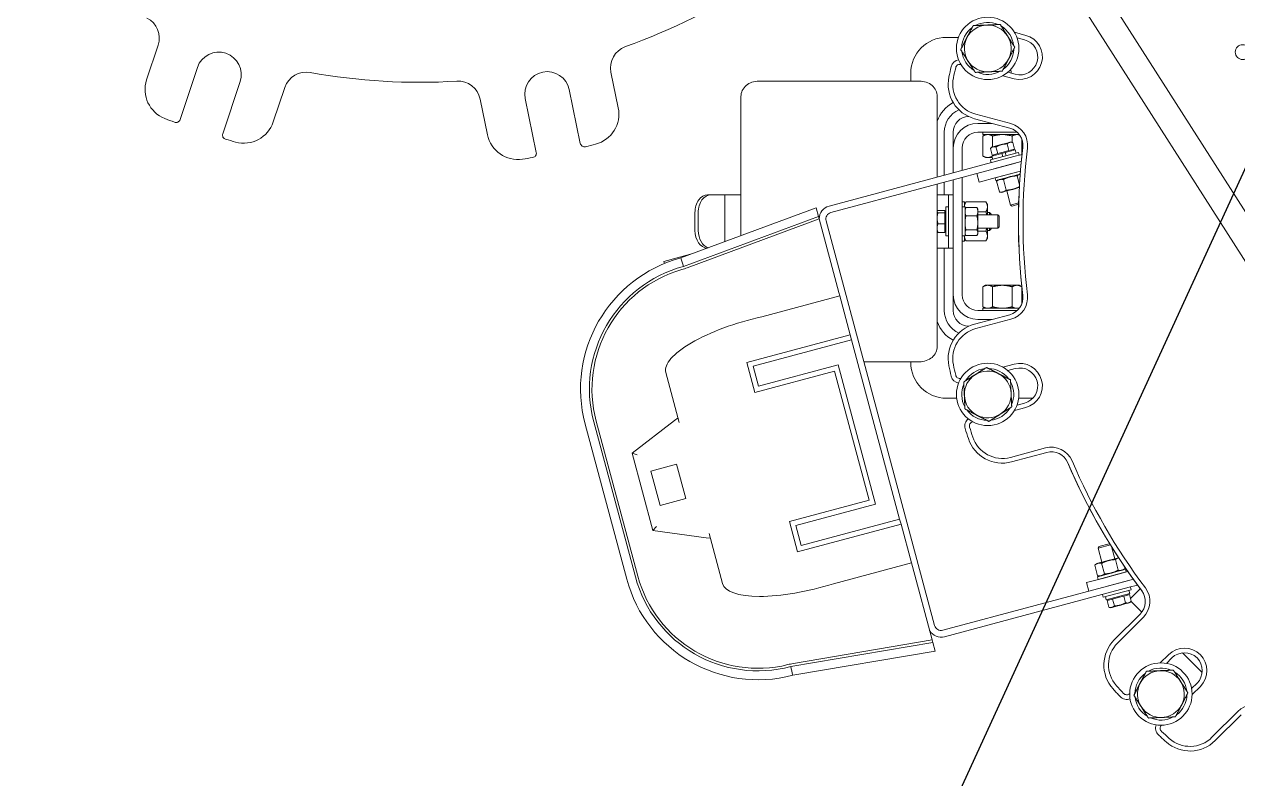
# Model space of a CAD drawing. Header units: inches. Extents: x 17 to 469, y 7 to 301.
# Drawn here: x 45.91 to 79.92, y 214.89 to 236.05 of the extents above; entities that cross this region are included whole.
import ezdxf

# ---------------------------------------------------------------- set-up
doc = ezdxf.new("R2010")
doc.units = ezdxf.units.IN
doc.header["$LTSCALE"] = 14
doc.header["$MEASUREMENT"] = 0
doc.layers.add('Symbol (ANSI)', color=7, linetype='Continuous', lineweight=25)
doc.layers.add('Visible', color=7, linetype='Continuous', lineweight=18)
doc.styles.add('MEMCOR Medium', font='arial.ttf')
doc.dimstyles.new('Default (ANSI)$7', dxfattribs={"dimscale": 14, "dimtxt": 0.15, "dimasz": 0.098425, "dimexe": 0.125, "dimexo": 0.0625, "dimgap": 0.031496, "dimtad": 0, "dimtih": 1, "dimtoh": 1, "dimdec": 4, "dimrnd": 1e-08, "dimzin": 3, "dimdsep": 46, "dimlunit": 5, "dimtxsty": 'MEMCOR Medium', "dimcen": 0.09, "dimdle": 0.393701, "dimclrd": 256, "dimclre": 256, "dimclrt": 256, "dimadec": 0, "dimazin": 1, "dimtfac": 0.8, "dimtofl": 0, "dimtmove": 0, "dimatfit": 3, "dimfxl": 1, "dimfrac": 1, "dimtolj": 1, "dimtzin": 4, "dimlwd": -1, "dimlwe": -1, "dimarcsym": 0})

msp = doc.modelspace()

# ---------------------------------------------------------------- linework, layer by layer
at = {"layer": 'Visible'}
for p, q in [((75.02934, 238.7828), (83.36192, 225.72492)), ((82.72968, 225.32147), (74.25818, 238.59705)), ((71.75367, 235.68356), (72.09193, 235.68356)), ((73.97464, 235.74125), (73.66, 235.82556)), ((73.73342, 235.6713), (73.941, 235.61568)), ((49.34246, 234.49324), (49.66463, 235.46109)), ((73.63913, 235.3405), (73.63201, 235.34018)), ((50.76475, 234.8399), (50.27821, 233.37828)), ((62.35116, 234.70491), (62.55608, 233.70564)), ((70.75367, 234.45875), (70.75367, 234.68356)), ((72.16055, 234.92289), (72.16082, 234.92282)), ((73.68218, 234.64976), (73.4746, 234.70537)), ((51.47372, 232.98033), (51.96025, 234.44195)), ((66.49567, 234.45875), (70.99567, 234.45875)), ((73.33389, 234.60849), (73.64853, 234.52419)), ((53.21319, 234.27988), (52.89102, 233.31202)), ((58.89232, 232.95432), (58.6874, 233.95359)), ((59.95073, 233.96568), (60.26019, 232.45661)), ((61.4945, 232.70973), (61.18504, 234.2188)), ((65.99567, 234.027), (65.99567, 230.12379)), ((71.49567, 231.76351), (71.49567, 234.027)), ((72.54233, 233.40226), (73.52764, 233.13825)), ((73.56129, 233.26382), (72.57598, 233.52783)), ((73.02901, 233.27186), (72.63367, 233.27186)), ((71.69367, 233.02356), (71.69367, 231.81657)), ((71.94367, 233.02356), (71.94367, 232.58186)), ((72.63367, 233.02186), (73.73827, 233.02186)), ((73.73859, 233.02156), (72.76919, 233.02156)), ((72.76919, 233.02156), (72.76919, 232.95857)), ((73.79575, 232.95857), (72.76919, 232.95857)), ((72.84793, 232.95857), (72.77485, 232.91637)), ((73.79281, 232.95857), (73.79802, 232.95556)), ((71.94367, 232.58186), (71.94367, 231.88355)), ((72.19367, 231.95054), (72.19367, 232.58186)), ((72.77485, 232.3551), (72.77485, 232.91637)), ((73.01973, 232.6036), (72.98423, 232.5681)), ((73.05609, 232.61334), (73.01973, 232.6036)), ((73.04761, 232.61107), (73.04761, 232.91637)), ((73.29115, 232.67633), (73.05609, 232.61334)), ((73.19087, 232.42376), (73.14094, 232.61009)), ((73.52621, 232.73931), (73.29115, 232.67633)), ((73.50428, 232.50774), (73.45436, 232.69407)), ((73.56258, 232.74905), (73.52621, 232.73931)), ((73.56258, 232.74905), (73.61106, 232.73606)), ((73.59314, 232.74087), (73.59314, 232.91637)), ((73.66099, 232.54973), (73.61106, 232.73606)), ((73.8659, 232.39861), (73.8659, 232.83216)), ((73.64056, 232.33824), (68.46471, 230.95137)), ((72.84793, 232.3129), (72.77485, 232.3551)), ((72.84793, 232.3129), (72.91123, 232.3129)), ((72.91123, 232.3129), (73.03654, 232.3129)), ((73.03416, 232.38177), (72.98423, 232.5681)), ((73.77054, 232.45588), (72.98621, 232.24572)), ((72.98621, 232.24572), (73.00692, 232.16845)), ((73.02563, 232.3536), (73.30865, 232.42944)), ((73.04996, 232.26281), (73.02563, 232.3536)), ((73.11252, 232.40277), (73.03416, 232.38177)), ((73.04761, 232.35949), (73.04761, 232.38538)), ((73.07615, 232.39303), (73.08262, 232.36887)), ((73.19087, 232.42376), (73.11252, 232.40277)), ((73.34758, 232.46575), (73.19087, 232.42376)), ((73.30865, 232.42944), (73.39945, 232.45377)), ((73.33298, 232.33864), (73.30865, 232.42944)), ((73.50428, 232.50774), (73.34758, 232.46575)), ((73.39945, 232.45377), (73.68246, 232.5296)), ((73.42378, 232.36297), (73.39945, 232.45377)), ((73.58264, 232.52874), (73.50428, 232.50774)), ((73.66099, 232.54973), (73.58264, 232.52874)), ((73.619, 232.53848), (73.62547, 232.51433)), ((73.64056, 232.33824), (73.87191, 232.40023)), ((73.70679, 232.4388), (73.68246, 232.5296)), ((73.77054, 232.45588), (73.79125, 232.37861)), ((73.68909, 232.15712), (68.51323, 230.77026)), ((73.08539, 231.99536), (73.85122, 232.20057)), ((73.82731, 231.93482), (73.12028, 231.74537)), ((73.15009, 231.75388), (73.82735, 231.93535)), ((71.49567, 230.81116), (71.49567, 231.5694)), ((71.69367, 231.62245), (71.69367, 231.27186)), ((71.94367, 231.68944), (71.94367, 228.46186)), ((72.19367, 228.46186), (72.19367, 231.75643)), ((72.60243, 231.86595), (72.66713, 231.62447)), ((73.15009, 231.75388), (72.66713, 231.62447)), ((73.12028, 231.74537), (73.14098, 231.6681)), ((73.82056, 231.85019), (73.14098, 231.6681)), ((73.20087, 231.68415), (73.15589, 231.6464)), ((73.23596, 231.34758), (73.15589, 231.6464)), ((73.3312, 231.80241), (73.33133, 231.80193)), ((73.4278, 231.39898), (73.34773, 231.69781)), ((73.69343, 231.89947), (73.69356, 231.89898)), ((73.79975, 231.5456), (73.73141, 231.80061)), ((65.15288, 231.27186), (65.06096, 231.27186)), ((65.15288, 231.27186), (65.46859, 231.27186)), ((65.46859, 231.27186), (65.54475, 231.27186)), ((65.54475, 231.27186), (65.54475, 229.95649)), ((65.67475, 231.27186), (65.54475, 231.27186)), ((65.67475, 231.27186), (65.99567, 231.27186)), ((71.49567, 231.27186), (71.68367, 231.27186)), ((71.81367, 231.27186), (71.68367, 231.27186)), ((71.94367, 231.27186), (71.81367, 231.27186)), ((71.81367, 230.77186), (71.81367, 231.27186)), ((73.29379, 231.33738), (73.23596, 231.34758)), ((73.29379, 231.33738), (73.3383, 231.34931)), ((73.3383, 231.34931), (73.62607, 231.42641)), ((73.44496, 231.37788), (73.55124, 230.98122)), ((73.62607, 231.42641), (73.79552, 231.47182)), ((68.10286, 230.9056), (64.30947, 229.49818)), ((68.16785, 230.66306), (68.10286, 230.9056)), ((71.73367, 230.92786), (71.73367, 230.11586)), ((71.73367, 230.92786), (71.81367, 230.92786)), ((72.19367, 231.07304), (72.25666, 231.07304)), ((72.27367, 230.92786), (72.19367, 230.92786)), ((72.25666, 231.07304), (72.25666, 230.92786)), ((72.25666, 230.9943), (72.29886, 231.06739)), ((72.27367, 230.11586), (72.27367, 230.92786)), ((72.27367, 230.86586), (72.28749, 230.89551)), ((72.60785, 230.9161), (72.29848, 230.9161)), ((72.86013, 231.06739), (72.29886, 231.06739)), ((72.63267, 230.86586), (72.61884, 230.89551)), ((72.90233, 230.9943), (72.86013, 231.06739)), ((72.90233, 230.931), (72.90233, 230.9943)), ((72.90233, 230.70936), (72.90233, 230.931)), ((73.55124, 230.98122), (73.77718, 231.04176)), ((73.5982, 230.95411), (73.55124, 230.98122)), ((73.77602, 231.00175), (73.5982, 230.95411)), ((64.38575, 229.25983), (68.16785, 230.66306)), ((68.18641, 230.59379), (64.48974, 229.22226)), ((64.7074, 230.77186), (64.7074, 230.27186)), ((64.79933, 230.27186), (64.79933, 230.77186)), ((68.16785, 230.66306), (68.18641, 230.59379)), ((68.18641, 230.59379), (68.73881, 228.5322)), ((71.49066, 230.80286), (71.49381, 230.8083)), ((71.49066, 230.80286), (71.49066, 230.79751)), ((71.49066, 230.79751), (71.49066, 230.61246)), ((71.49066, 230.61246), (71.49066, 230.3368)), ((71.70866, 230.829), (71.51576, 230.829)), ((71.70866, 230.76603), (71.51576, 230.76603)), ((71.70866, 230.829), (71.70866, 230.79751)), ((71.70866, 230.80286), (71.73367, 230.80286)), ((71.70866, 230.79751), (71.70866, 230.76603)), ((71.70866, 230.76603), (71.70866, 230.61246)), ((71.70866, 230.61246), (71.70866, 230.45889)), ((71.81367, 230.77186), (71.81367, 230.27186)), ((72.60785, 230.67694), (72.29848, 230.67694)), ((72.63267, 230.79652), (72.63267, 230.86586)), ((72.63267, 230.47982), (72.63267, 230.79652)), ((72.86013, 230.79462), (72.63267, 230.79462)), ((72.63267, 230.70936), (73.19532, 230.70936)), ((72.90233, 230.77186), (72.95987, 230.77186)), ((72.95987, 230.70936), (72.95987, 230.77186)), ((73.00567, 230.72606), (72.95987, 230.77186)), ((73.00567, 230.72606), (73.00567, 230.70936)), ((73.19532, 230.33436), (73.19532, 230.70936)), ((73.23367, 230.67102), (73.19532, 230.70936)), ((73.23367, 230.67102), (73.23367, 230.3727)), ((68.38065, 230.54062), (71.42304, 219.18627)), ((71.49066, 230.3368), (71.49066, 230.24086)), ((71.49066, 230.24086), (71.49381, 230.23541)), ((71.49567, 227.01672), (71.49567, 230.23255)), ((71.70866, 230.45889), (71.51576, 230.45889)), ((71.70866, 230.21471), (71.51576, 230.21471)), ((71.70866, 230.45889), (71.70866, 230.3368)), ((71.70866, 230.3368), (71.70866, 230.21471)), ((71.70866, 230.24086), (71.73367, 230.24086)), ((71.81367, 229.77186), (71.81367, 230.27186)), ((72.60785, 230.2827), (72.29848, 230.2827)), ((72.63267, 230.20516), (72.63267, 230.47982)), ((72.63267, 230.33436), (73.19532, 230.33436)), ((72.86013, 230.24909), (72.63267, 230.24909)), ((72.63267, 230.17786), (72.63267, 230.20516)), ((72.90233, 230.11271), (72.90233, 230.33436)), ((72.90233, 230.27186), (72.95987, 230.27186)), ((72.95987, 230.27186), (72.95987, 230.33436)), ((73.00567, 230.31766), (72.95987, 230.27186)), ((73.00567, 230.33436), (73.00567, 230.31766)), ((73.23367, 230.3727), (73.19532, 230.33436)), ((71.73367, 230.11586), (71.81367, 230.11586)), ((72.27367, 230.11586), (72.19367, 230.11586)), ((72.19367, 229.97068), (72.25666, 229.97068)), ((72.25666, 230.11586), (72.25666, 229.97068)), ((72.25666, 230.04942), (72.29886, 229.97633)), ((72.27367, 230.17786), (72.28749, 230.1482)), ((72.60785, 230.12762), (72.29848, 230.12762)), ((72.86013, 229.97633), (72.29886, 229.97633)), ((72.63267, 230.17786), (72.61884, 230.1482)), ((72.90233, 230.04942), (72.86013, 229.97633)), ((72.90233, 230.04942), (72.90233, 230.11271)), ((63.83366, 229.39911), (64.58522, 229.60049)), ((71.68367, 229.77186), (71.49567, 229.77186)), ((71.68367, 229.77186), (71.81367, 229.77186)), ((71.69367, 229.77186), (71.69367, 228.02015)), ((71.81367, 229.77186), (71.94367, 229.77186)), ((63.84929, 229.34078), (63.83366, 229.39911)), ((68.73881, 228.5322), (68.76586, 228.43124)), ((72.84793, 228.73081), (72.77485, 228.68862)), ((72.77485, 228.68862), (72.77485, 228.12734)), ((72.91123, 228.73081), (72.84793, 228.73081)), ((73.32037, 228.73081), (72.91123, 228.73081)), ((73.04761, 228.68862), (73.04761, 228.12734)), ((73.72952, 228.73081), (73.32037, 228.73081)), ((73.59314, 228.68862), (73.59314, 228.12734)), ((73.79281, 228.73081), (73.72952, 228.73081)), ((73.79281, 228.73081), (73.8659, 228.68862)), ((73.8659, 228.68862), (73.8659, 228.21155)), ((68.76586, 228.43124), (66.58437, 227.84672)), ((68.76586, 228.43124), (69.05703, 227.34459)), ((71.94367, 228.46186), (71.94367, 228.02015)), ((73.52764, 227.90547), (72.54233, 227.64145)), ((73.73827, 228.02186), (72.63367, 228.02186)), ((72.76919, 228.08514), (73.79575, 228.08514)), ((72.76919, 228.02215), (72.76919, 228.08514)), ((72.76919, 228.02215), (73.73859, 228.02215)), ((72.84793, 228.08514), (72.77485, 228.12734)), ((73.79281, 228.08514), (73.79802, 228.08815)), ((72.57598, 227.51588), (73.56129, 227.7799)), ((72.63367, 227.77186), (73.02901, 227.77186)), ((66.15925, 226.56813), (69.05703, 227.34459)), ((69.09509, 227.20252), (66.33938, 226.46413)), ((69.05703, 227.34459), (69.09509, 227.20252)), ((69.09509, 227.20252), (70.44248, 222.174)), ((66.38572, 225.72294), (66.15925, 226.56813)), ((66.33938, 226.46413), (66.48972, 225.90308)), ((66.48972, 225.90308), (68.72342, 226.5016)), ((68.72342, 226.5016), (69.77014, 222.59518)), ((70.99567, 226.58496), (69.44057, 226.58496)), ((70.75367, 226.56356), (70.75367, 226.58496)), ((73.64853, 226.51953), (73.33389, 226.43522)), ((64.26662, 224.88552), (63.89186, 226.28412)), ((68.61942, 226.32146), (66.38572, 225.72294)), ((69.59001, 222.69918), (68.61942, 226.32146)), ((72.16082, 226.1209), (72.16055, 226.12083)), ((73.4746, 226.33834), (73.68218, 226.39396)), ((73.55835, 226.00471), (73.55234, 226.00088)), ((72.04185, 225.56356), (71.75367, 225.56356)), ((74.17116, 225.56356), (73.77897, 225.56356)), ((73.66, 225.21816), (73.97464, 225.30246)), ((73.941, 225.42803), (73.73342, 225.37241)), ((61.63033, 224.83694), (62.79502, 220.49027)), ((63.0365, 220.55498), (61.87181, 224.90164)), ((61.94078, 224.92012), (63.10547, 220.57345)), ((64.13492, 224.94184), (62.94444, 224.02439)), ((64.13492, 224.94184), (64.23157, 225.01632)), ((72.48666, 224.90376), (72.48693, 224.90383)), ((74.52927, 224.16733), (73.54396, 223.90332)), ((62.94444, 224.02439), (63.52678, 221.85106)), ((62.94444, 224.02439), (63.08675, 223.97625)), ((73.57761, 223.77775), (74.56292, 224.04176)), ((63.46842, 223.51774), (64.19287, 223.71186)), ((63.72724, 222.55182), (63.46842, 223.51774)), ((64.19287, 223.71186), (64.45169, 222.74593)), ((64.45169, 222.74593), (63.72724, 222.55182)), ((67.3563, 222.10066), (69.59001, 222.69918)), ((69.77014, 222.59518), (67.53644, 221.99666)), ((67.58277, 221.25547), (67.3563, 222.10066)), ((67.68677, 221.43561), (70.44248, 222.174)), ((70.44248, 222.174), (70.48055, 222.03193)), ((63.52678, 221.85106), (63.62596, 221.9639)), ((63.52678, 221.85106), (65.0165, 221.65176)), ((65.10239, 221.76638), (65.47714, 220.36778)), ((67.53644, 221.99666), (67.68677, 221.43561)), ((70.48055, 222.03193), (67.58277, 221.25547)), ((70.48055, 222.03193), (70.77171, 220.94532)), ((65.13743, 221.63558), (65.0165, 221.65176)), ((76.34711, 221.45052), (76.00046, 221.35764)), ((76.02757, 221.4046), (76.00046, 221.35764)), ((76.02757, 221.4046), (76.31573, 221.48181)), ((76.31573, 221.48181), (76.33448, 221.47098)), ((76.46897, 221.05803), (76.37649, 221.40316)), ((76.10675, 220.96098), (76.00046, 221.35764)), ((76.57562, 221.08661), (76.28786, 221.0095)), ((76.48612, 221.03694), (76.56619, 220.73811)), ((76.57802, 221.08725), (76.57562, 221.08661)), ((68.59022, 220.36079), (70.77171, 220.94532)), ((70.77171, 220.94532), (70.79877, 220.84432)), ((70.79877, 220.84432), (71.35117, 218.78273)), ((75.95558, 220.92047), (75.9106, 220.88273)), ((75.9106, 220.88273), (75.99067, 220.5839)), ((76.0001, 220.9324), (75.95558, 220.92047)), ((75.98861, 220.55766), (76.77294, 220.76782)), ((76.28786, 221.0095), (76.0001, 220.9324)), ((76.00932, 220.48038), (76.79365, 220.69054)), ((76.10244, 220.93413), (76.18251, 220.6353)), ((76.16016, 220.52016), (76.83742, 220.70163)), ((76.71305, 220.75177), (76.75803, 220.78951)), ((76.74575, 220.83535), (76.75803, 220.78951)), ((76.79365, 220.69054), (76.77294, 220.76782)), ((71.65268, 219.05369), (76.82854, 220.44055)), ((75.6772, 220.39075), (76.16016, 220.52016)), ((75.6772, 220.39075), (75.74187, 220.14938)), ((76.00932, 220.48038), (75.98861, 220.55766)), ((76.0485, 220.5737), (75.99067, 220.5839)), ((76.22053, 220.53634), (76.22037, 220.53693)), ((76.22486, 220.27868), (76.99069, 220.48389)), ((76.58275, 220.6334), (76.58259, 220.63399)), ((71.70121, 218.87258), (76.87707, 220.25944)), ((76.14338, 219.98003), (76.12268, 220.05731)), ((76.14338, 219.98003), (76.92772, 220.19019)), ((76.88829, 220.08231), (76.23146, 219.90632)), ((76.56635, 219.97016), (76.72306, 220.01215)), ((76.72306, 220.01215), (76.80141, 220.03315)), ((76.72306, 220.01215), (76.77298, 219.82582)), ((76.80141, 220.03315), (76.87976, 220.05414)), ((76.83777, 220.04289), (76.8313, 220.06704)), ((76.86396, 220.17311), (76.88829, 220.08231)), ((77.10837, 220.32142), (76.87707, 220.25944)), ((76.87976, 220.05414), (76.92969, 219.86781)), ((76.92772, 220.19019), (76.90701, 220.26747)), ((76.90862, 219.94646), (77.18282, 220.22066)), ((76.20713, 219.99711), (76.23146, 219.90632)), ((76.25294, 219.88618), (76.33129, 219.90718)), ((76.25294, 219.88618), (76.30286, 219.69986)), ((76.29492, 219.89744), (76.28845, 219.92159)), ((76.35135, 219.68686), (76.30286, 219.69986)), ((76.33129, 219.90718), (76.40964, 219.92817)), ((76.35135, 219.68686), (76.38771, 219.69661)), ((76.38771, 219.69661), (76.62277, 219.75959)), ((76.40964, 219.92817), (76.56635, 219.97016)), ((76.40964, 219.92817), (76.45957, 219.74184)), ((76.62277, 219.75959), (76.85783, 219.82258)), ((76.85783, 219.82258), (76.8942, 219.83232)), ((76.8942, 219.83232), (76.92969, 219.86781)), ((77.22718, 219.5655), (76.92728, 219.8654)), ((77.17931, 219.51004), (76.45801, 218.78874)), ((76.54994, 218.69682), (77.27123, 219.41812)), ((71.36973, 218.71346), (67.39272, 218.03764)), ((67.464, 218.12218), (71.35117, 218.78273)), ((71.35117, 218.78273), (71.36973, 218.71346)), ((71.43472, 218.47092), (71.36973, 218.71346)), ((67.44584, 217.79309), (71.43472, 218.47092)), ((77.97697, 218.37023), (77.74664, 218.1399)), ((78.91975, 217.87292), (78.37062, 218.42206)), ((77.91694, 218.12635), (78.06889, 218.2783)), ((78.15628, 217.87929), (78.15299, 217.87297)), ((76.88789, 217.28115), (76.88769, 217.28095)), ((78.776, 217.5712), (78.62405, 217.41924)), ((78.63759, 217.24894), (78.86792, 217.47927)), ((79.91581, 216.77354), (79.19452, 216.05224)), ((79.28644, 215.96032), (80.00774, 216.68161)), ((77.77864, 216.38999), (77.77884, 216.39019))]:
    msp.add_line(p, q, dxfattribs=at)
for centre, radius in [((74.05832, 241.12041), 40), ((72.91041, 235.37419), 0.875), ((80.05485, 235.27036), 0.2085), ((72.91041, 225.66953), 0.875), ((77.76274, 217.26504), 0.875)]:
    msp.add_circle(centre, radius, dxfattribs=at)
for centre, radius, start, end in [((56.98905, 251.54407), 17.12, 289.685671, 303.492172), ((49.06687, 235.66006), 0.63, 341.588922, 63.492172), ((72.91041, 235.37419), 0.656, 92.543026, 152.543026), ((72.91041, 235.37419), 0.7295, 66.602167, 118.483884), ((72.91041, 235.37419), 0.656, 32.543026, 92.543026), ((72.91041, 235.37419), 0.7295, 6.602167, 58.483884), ((71.75367, 234.68356), 1, 90, 180), ((72.91041, 235.37419), 0.7295, 126.602167, 178.483884), ((72.91041, 235.37419), 0.656, 152.543026, 212.543026), ((72.91041, 235.37419), 0.656, 332.543026, 32.543026), ((73.81159, 235.13272), 0.63, 255, 75), ((62.96832, 234.83147), 0.63, 109.685671, 191.588922), ((72.91041, 235.37419), 0.7295, 306.602167, 357.352951), ((72.91041, 235.37419), 0.7295, 357.352951, 358.483884), ((73.81159, 235.13272), 0.5, 255, 75), ((51.3625, 234.64093), 0.63, 341.588922, 161.588921), ((72.12949, 234.80698), 0.25, 97.738688, 167.219028), ((72.91041, 235.37419), 0.7295, 186.602167, 238.483884), ((72.91041, 235.37419), 0.656, 212.543026, 272.543026), ((72.91041, 235.37419), 0.656, 272.543026, 332.543026), ((53.81095, 234.0809), 0.63, 79.685671, 161.588922), ((56.98905, 251.54407), 17.12, 259.685671, 273.492172), ((60.56788, 234.09224), 0.63, 11.588922, 191.588922), ((91.01955, 230.52186), 19.62, 167.219028, 168.078591), ((91.01955, 230.52186), 19.49, 167.219028, 168.078591), ((72.12949, 234.80698), 0.12, 75, 167.219028), ((72.91041, 235.37419), 0.7295, 246.602167, 298.483884), ((73.25367, 234.68356), 0.315, 359.38368, 17.952467), ((50.16793, 234.21846), 0.87, 161.588922, 248.510331), ((58.07025, 233.82703), 0.63, 11.588922, 93.492172), ((72.80115, 234.36819), 1, 168.078591, 255), ((72.80115, 234.36819), 0.87, 168.078591, 255), ((61.70381, 233.53087), 0.87, 284.667512, 11.588922), ((72.38367, 233.02356), 0.94, 117.927208, 160.853118), ((72.38367, 233.02356), 0.69, 114.107967, 180), ((56.98905, 251.54407), 19.49, 248.510331, 249.369893), ((50.16436, 233.41618), 0.12, 249.369893, 341.588922), ((52.06556, 233.5868), 0.87, 254.667512, 341.588922), ((72.38367, 233.02356), 0.44, 91.113337, 180), ((72.63367, 232.58186), 0.69, 90, 180), ((73.39823, 232.65529), 0.63, 353.09675, 75), ((51.58758, 232.94243), 0.12, 161.588922, 253.80795), ((59.74459, 233.12909), 0.87, 191.588922, 278.510331), ((72.63367, 232.58186), 0.44, 90, 180), ((73.39823, 232.65529), 0.5, 353.09675, 75), ((56.98905, 251.54407), 19.49, 253.80795, 254.667512), ((61.61206, 232.73384), 0.12, 191.588922, 283.80795), ((56.98905, 251.54407), 19.49, 283.80795, 284.667512), ((91.01955, 230.52186), 17.25021, 173.049065, 186.950935), ((91.01955, 230.52186), 17.25, 173.09675, 186.90325), ((56.98905, 251.54407), 19.49, 278.510331, 279.369893), ((60.14264, 232.4325), 0.12, 279.369893, 11.588922), ((91.01955, 230.52186), 17.12, 173.09675, 186.90325), ((68.56176, 230.58915), 0.375, 105, 179.502295), ((68.56176, 230.58915), 0.1875, 105, 195), ((65.30957, 225.82279), 3.80903, 105.222009, 195), ((65.30957, 225.82279), 3.55903, 105.044634, 195), ((63.75056, 231.21455), 2.125, 286.12702, 290.355825), ((65.30957, 225.82279), 3.48763, 106.12702, 195), ((72.63367, 228.46186), 0.69, 180, 270), ((72.63367, 228.46186), 0.44, 180, 270), ((73.39823, 228.38843), 0.5, 285, 6.90325), ((73.39823, 228.38843), 0.63, 285, 6.90325), ((72.38367, 228.02015), 0.69, 180, 245.892033), ((72.38367, 228.02015), 0.44, 180, 268.886663), ((72.38367, 228.02015), 0.94, 199.146882, 242.072792), ((72.80115, 226.67553), 1, 105, 191.921409), ((72.80115, 226.67553), 0.87, 105, 191.921409), ((71.75367, 226.56356), 1, 180, 270), ((91.01955, 230.52186), 19.62, 191.921409, 192.780972), ((91.01955, 230.52186), 19.49, 191.921409, 192.780972), ((73.81159, 225.911), 0.63, 285, 105), ((72.12949, 226.23674), 0.25, 192.780972, 262.261312), ((72.12949, 226.23674), 0.12, 192.780972, 285), ((72.91041, 225.66953), 0.656, 122.543026, 182.543026), ((72.91041, 225.66953), 0.7295, 96.602167, 148.483884), ((72.91041, 225.66953), 0.656, 62.543026, 122.543026), ((72.91041, 225.66953), 0.7295, 36.602167, 88.483884), ((72.91041, 225.66953), 0.656, 2.543026, 62.543026), ((73.81159, 225.911), 0.5, 285, 105), ((72.91041, 225.66953), 0.7295, 156.602167, 208.483884), ((72.91041, 225.66953), 0.7295, 27.352951, 28.483884), ((72.91041, 225.66953), 0.7295, 336.602167, 27.352951), ((72.91041, 225.66953), 0.656, 182.543026, 242.543026), ((72.91041, 225.66953), 0.656, 302.543026, 2.543026), ((72.91041, 225.66953), 0.7295, 216.602167, 268.483884), ((72.91041, 225.66953), 0.656, 242.543026, 302.543026), ((72.91041, 225.66953), 0.7295, 276.602167, 328.483884), ((72.51772, 224.78785), 0.25, 127.738688, 197.219028), ((72.51772, 224.78785), 0.12, 105, 197.219028), ((91.01955, 230.52186), 19.62, 197.219028, 198.078591), ((73.31879, 224.74368), 1, 198.078591, 285), ((91.01955, 230.52186), 19.49, 197.219028, 198.078591), ((73.31879, 224.74368), 0.87, 198.078591, 285), ((74.69233, 223.5588), 0.63, 23.09675, 105), ((74.69233, 223.5588), 0.5, 23.09675, 105), ((91.01955, 230.52186), 17.25021, 203.049065, 216.950935), ((91.01955, 230.52186), 17.25, 203.09675, 216.90325), ((91.01955, 230.52186), 17.12, 203.09675, 216.90325), ((66.47426, 221.47612), 3.80903, 195, 284.777991), ((66.47426, 221.47612), 3.55903, 195, 284.955366), ((66.47426, 221.47612), 3.48763, 195, 283.87298), ((76.82576, 219.86359), 0.5, 315, 36.90325), ((76.82576, 219.86359), 0.63, 315, 36.90325), ((71.60415, 219.2348), 0.375, 210.497705, 285), ((71.60415, 219.2348), 0.1875, 195, 285), ((77.16512, 218.08164), 1, 135, 221.921409), ((77.16512, 218.08164), 0.87, 135, 221.921409), ((78.42245, 217.92475), 0.63, 315, 135), ((78.42245, 217.92475), 0.5, 315, 135), ((67.82, 216.02721), 2.125, 99.644175, 103.87298), ((77.76274, 217.26504), 0.7295, 66.602167, 118.483884), ((77.76274, 217.26504), 0.7295, 126.602167, 178.483884), ((77.76274, 217.26504), 0.656, 92.543026, 152.543026), ((77.76274, 217.26504), 0.656, 32.543026, 92.543026), ((77.76274, 217.26504), 0.7295, 57.352951, 58.483884), ((77.76274, 217.26504), 0.7295, 6.602167, 57.352951), ((91.01955, 230.52186), 19.62, 221.921409, 222.780972), ((91.01955, 230.52186), 19.49, 221.921409, 222.780972), ((76.80284, 217.3658), 0.12, 222.780972, 315), ((77.76274, 217.26504), 0.656, 152.543026, 212.543026), ((77.76274, 217.26504), 0.656, 332.543026, 32.543026), ((76.80284, 217.3658), 0.25, 222.780972, 292.261312), ((77.76274, 217.26504), 0.7295, 186.602167, 238.483884), ((77.76274, 217.26504), 0.656, 272.543026, 332.543026), ((77.76274, 217.26504), 0.7295, 306.602167, 358.483884), ((80.36129, 216.32806), 0.63, 53.09675, 135), ((77.76274, 217.26504), 0.656, 212.543026, 272.543026), ((77.76274, 217.26504), 0.7295, 246.602167, 298.483884), ((77.8635, 216.30514), 0.25, 157.738688, 227.219028), ((77.8635, 216.30514), 0.12, 135, 227.219028), ((91.01955, 230.52186), 19.62, 227.219028, 228.078591), ((91.01955, 230.52186), 19.49, 227.219028, 228.078591), ((78.57933, 216.66742), 1, 228.078591, 315), ((78.57933, 216.66742), 0.87, 228.078591, 315)]:
    msp.add_arc(centre, radius, start, end, dxfattribs=at)
for centre, major_axis, ratio, start_param, end_param in [((65.06096, 230.77186), (0, 0.5), 0.70710678, 0, 1.57079633), ((65.15288, 230.77186), (0, 0.5), 0.70710678, 0, 1.57079633), ((65.06096, 230.27186), (0, -0.5), 0.70710678, 4.71238898, 6.24656923), ((65.15288, 230.27186), (0, -0.5), 0.70710678, 4.71238898, 6.06927217), ((66.434, 226.96529), (2.54214, 0.68116), 0.31186736, 1.42844633, 3.14159265), ((68.01928, 221.04895), (2.54214, 0.68116), 0.31186736, 3.14159265, 4.85473898)]:
    msp.add_ellipse(centre, major_axis=major_axis, ratio=ratio, start_param=start_param, end_param=end_param, dxfattribs=at)
for points, weights in [([(72.3283, 235.67666), (72.40935, 235.83263), (72.50294, 236.01274)], [1, 1.0379548493, 1]), ([(72.50294, 236.01274), (72.7057, 236.02174), (72.8813, 236.02954)], [1, 1.0379548493, 1]), ([(72.8813, 236.02954), (73.05691, 236.03734), (73.25967, 236.04635)], [1, 1.0379548493, 1]), ([(73.25967, 236.04635), (73.36886, 235.87525), (73.46341, 235.72707)], [1, 1.0379548493, 1]), ([(72.15367, 235.34058), (72.24726, 235.52068), (72.3283, 235.67666)], [1, 1.0379548493, 1]), ([(73.46341, 235.72707), (73.55797, 235.5789), (73.66715, 235.4078)], [1, 1.0379548493, 1]), ([(72.35741, 235.0213), (72.26286, 235.16948), (72.15367, 235.34058)], [1, 1.0379548493, 1]), ([(73.66715, 235.4078), (73.57356, 235.22769), (73.49252, 235.07172)], [1, 1.0379548493, 1]), ([(72.56115, 234.70203), (72.45197, 234.87313), (72.35741, 235.0213)], [1, 1.0379548493, 1]), ([(73.49252, 235.07172), (73.41147, 234.91574), (73.31789, 234.73564)], [1, 1.0379548493, 1]), ([(72.93952, 234.71883), (72.76392, 234.71103), (72.56115, 234.70203)], [1, 1.0379548493, 1]), ([(73.31789, 234.73564), (73.11512, 234.72663), (72.93952, 234.71883)], [1, 1.0379548493, 1]), ([(72.91123, 232.95857), (72.84793, 232.95857), (72.77485, 232.91637)], [1, 1.0379548493, 1]), ([(73.04761, 232.91637), (72.97452, 232.95857), (72.91123, 232.95857)], [1, 1.0379548493, 1]), ([(73.32037, 232.95857), (73.19378, 232.95857), (73.04761, 232.91637)], [1, 1.0379548493, 1]), ([(73.59314, 232.91637), (73.44696, 232.95857), (73.32037, 232.95857)], [1, 1.0379548493, 1]), ([(73.72952, 232.95857), (73.66622, 232.95857), (73.59314, 232.91637)], [1, 1.0379548493, 1]), ([(73.80601, 232.94463), (73.76681, 232.95857), (73.72952, 232.95857)], [1.01849013353, 1.02201839991, 1]), ([(73.05609, 232.61334), (73.01973, 232.6036), (72.98423, 232.5681)], [1, 1.0379548493, 1]), ([(73.14094, 232.61009), (73.09246, 232.62308), (73.05609, 232.61334)], [1, 1.0379548493, 1]), ([(73.29115, 232.67633), (73.21843, 232.65684), (73.14094, 232.61009)], [1, 1.0379548493, 1]), ([(73.45436, 232.69407), (73.36388, 232.69581), (73.29115, 232.67633)], [1, 1.0379548493, 1]), ([(73.52621, 232.73931), (73.48985, 232.72957), (73.45436, 232.69407)], [1, 1.0379548493, 1]), ([(73.61106, 232.73606), (73.56258, 232.74905), (73.52621, 232.73931)], [1, 1.0379548493, 1]), ([(72.77485, 232.3551), (72.84793, 232.3129), (72.91123, 232.3129)], [1, 1.0379548493, 1]), ([(72.91123, 232.3129), (72.96646, 232.3129), (73.02808, 232.34445)], [1, 1.03296176836, 1.00867245058]), ([(73.24539, 231.69608), (73.20087, 231.68415), (73.15589, 231.6464)], [1, 1.0379548493, 1]), ([(73.34773, 231.69781), (73.28991, 231.708), (73.24539, 231.69608)], [1, 1.0379548493, 1]), ([(73.53315, 231.77318), (73.44412, 231.74932), (73.34773, 231.69781)], [1, 1.0379548493, 1]), ([(73.73141, 231.80061), (73.62218, 231.79704), (73.53315, 231.77318)], [1, 1.0379548493, 1]), ([(73.82056, 231.85019), (73.77623, 231.83822), (73.73141, 231.80061)], [1.00028680497, 1.03781090087, 1]), ([(73.23596, 231.34758), (73.29379, 231.33738), (73.3383, 231.34931)], [1, 1.0379548493, 1]), ([(73.3383, 231.34931), (73.38282, 231.36124), (73.4278, 231.39898)], [1, 1.0379548493, 1]), ([(73.4278, 231.39898), (73.53703, 231.40256), (73.62607, 231.42641)], [1, 1.0379548493, 1]), ([(73.62607, 231.42641), (73.7087, 231.44856), (73.79676, 231.49405)], [1, 1.03513152982, 1.00522660659]), ([(72.29886, 231.06739), (72.25666, 230.9943), (72.25666, 230.931)], [1, 1.0379548493, 1]), ([(72.25666, 230.931), (72.25666, 230.92943), (72.25668, 230.92786)], [1, 1.00090950226, 1.00177541619]), ([(72.29848, 230.9161), (72.27367, 230.85201), (72.27367, 230.79652)], [1, 1.0379548493, 1]), ([(72.28749, 230.89551), (72.29215, 230.90549), (72.29848, 230.9161)], [1.01416678099, 1.00942265476, 1]), ([(72.63267, 230.79652), (72.63267, 230.85201), (72.60785, 230.9161)], [1, 1.0379548493, 1]), ([(72.60785, 230.9161), (72.61419, 230.90549), (72.61884, 230.89551)], [1, 1.00942265476, 1.01416678099]), ([(72.90233, 230.931), (72.90233, 230.9943), (72.86013, 231.06739)], [1, 1.0379548493, 1]), ([(72.86013, 230.79462), (72.90233, 230.86771), (72.90233, 230.931)], [1, 1.0379548493, 1]), ([(71.51576, 230.829), (71.49066, 230.81213), (71.49066, 230.79751)], [1, 1.0379548493, 1]), ([(71.49066, 230.79751), (71.49066, 230.7829), (71.51576, 230.76603)], [1, 1.0379548493, 1]), ([(71.51576, 230.76603), (71.49066, 230.68373), (71.49066, 230.61246)], [1, 1.0379548493, 1]), ([(71.49066, 230.61246), (71.49066, 230.54118), (71.51576, 230.45889)], [1, 1.0379548493, 1]), ([(72.27367, 230.79652), (72.27367, 230.74102), (72.29848, 230.67694)], [1, 1.0379548493, 1]), ([(72.29848, 230.67694), (72.27367, 230.5713), (72.27367, 230.47982)], [1, 1.0379548493, 1]), ([(72.60785, 230.67694), (72.63267, 230.74102), (72.63267, 230.79652)], [1, 1.0379548493, 1]), ([(72.63267, 230.47982), (72.63267, 230.5713), (72.60785, 230.67694)], [1, 1.0379548493, 1]), ([(72.88163, 230.70936), (72.87287, 230.75048), (72.86013, 230.79462)], [1.01576129232, 1.01116500448, 1]), ([(71.51576, 230.45889), (71.49066, 230.39346), (71.49066, 230.3368)], [1, 1.0379548493, 1]), ([(71.49066, 230.3368), (71.49066, 230.28014), (71.51576, 230.21471)], [1, 1.0379548493, 1]), ([(71.51576, 230.21471), (71.49941, 230.22571), (71.49381, 230.23541)], [1, 1.02440401701, 1.0174256912]), ([(72.27367, 230.47982), (72.27367, 230.38833), (72.29848, 230.2827)], [1, 1.0379548493, 1]), ([(72.29848, 230.2827), (72.27367, 230.24114), (72.27367, 230.20516)], [1, 1.0379548493, 1]), ([(72.27367, 230.20516), (72.27367, 230.16917), (72.29848, 230.12762)], [1, 1.0379548493, 1]), ([(72.60785, 230.2827), (72.63267, 230.38833), (72.63267, 230.47982)], [1, 1.0379548493, 1]), ([(72.63267, 230.20516), (72.63267, 230.24114), (72.60785, 230.2827)], [1, 1.0379548493, 1]), ([(72.60785, 230.12762), (72.63267, 230.16917), (72.63267, 230.20516)], [1, 1.0379548493, 1]), ([(72.86013, 230.24909), (72.87287, 230.29323), (72.88163, 230.33436)], [1, 1.01116500448, 1.01576129232]), ([(72.90233, 230.11271), (72.90233, 230.17601), (72.86013, 230.24909)], [1, 1.0379548493, 1]), ([(72.25668, 230.11586), (72.25666, 230.11428), (72.25666, 230.11271)], [1.00177541619, 1.00090950226, 1]), ([(72.25666, 230.11271), (72.25666, 230.04942), (72.29886, 229.97633)], [1, 1.0379548493, 1]), ([(72.86013, 229.97633), (72.90233, 230.04942), (72.90233, 230.11271)], [1, 1.0379548493, 1]), ([(72.91123, 228.73081), (72.84793, 228.73081), (72.77485, 228.68862)], [1, 1.0379548493, 1]), ([(73.04761, 228.68862), (72.97452, 228.73081), (72.91123, 228.73081)], [1, 1.0379548493, 1]), ([(73.32037, 228.73081), (73.19378, 228.73081), (73.04761, 228.68862)], [1, 1.0379548493, 1]), ([(73.59314, 228.68862), (73.44696, 228.73081), (73.32037, 228.73081)], [1, 1.0379548493, 1]), ([(73.72952, 228.73081), (73.66622, 228.73081), (73.59314, 228.68862)], [1, 1.0379548493, 1]), ([(73.8659, 228.68862), (73.79281, 228.73081), (73.72952, 228.73081)], [1, 1.0379548493, 1]), ([(72.77485, 228.12734), (72.84793, 228.08514), (72.91123, 228.08514)], [1, 1.0379548493, 1]), ([(72.91123, 228.08514), (72.97452, 228.08514), (73.04761, 228.12734)], [1, 1.0379548493, 1]), ([(73.04761, 228.12734), (73.19378, 228.08514), (73.32037, 228.08514)], [1, 1.0379548493, 1]), ([(73.32037, 228.08514), (73.44696, 228.08514), (73.59314, 228.12734)], [1, 1.0379548493, 1]), ([(73.59314, 228.12734), (73.66622, 228.08514), (73.72952, 228.08514)], [1, 1.0379548493, 1]), ([(73.72952, 228.08514), (73.76681, 228.08514), (73.80601, 228.09909)], [1, 1.02201839991, 1.01849013353]), ([(72.23825, 226.01879), (72.40935, 226.12797), (72.55753, 226.22253)], [1, 1.0379548493, 1]), ([(72.55753, 226.22253), (72.7057, 226.31708), (72.8768, 226.42626)], [1, 1.0379548493, 1]), ([(72.8768, 226.42626), (73.05691, 226.33268), (73.21288, 226.25163)], [1, 1.0379548493, 1]), ([(73.21288, 226.25163), (73.36886, 226.17059), (73.54896, 226.077)], [1, 1.0379548493, 1]), ([(72.25506, 225.64042), (72.24726, 225.81602), (72.23825, 226.01879)], [1, 1.0379548493, 1]), ([(73.54896, 226.077), (73.55797, 225.87424), (73.56577, 225.69863)], [1, 1.0379548493, 1]), ([(72.27186, 225.26205), (72.26286, 225.46482), (72.25506, 225.64042)], [1, 1.0379548493, 1]), ([(73.56577, 225.69863), (73.57356, 225.52303), (73.58257, 225.32026)], [1, 1.0379548493, 1]), ([(72.60794, 225.08742), (72.45197, 225.16847), (72.27186, 225.26205)], [1, 1.0379548493, 1]), ([(73.2633, 225.11653), (73.11512, 225.02197), (72.94402, 224.91279)], [1, 1.0379548493, 1]), ([(73.58257, 225.32026), (73.41147, 225.21108), (73.2633, 225.11653)], [1, 1.0379548493, 1]), ([(72.94402, 224.91279), (72.76392, 225.00637), (72.60794, 225.08742)], [1, 1.0379548493, 1]), ([(76.48612, 221.03694), (76.37689, 221.03336), (76.28786, 221.0095)], [1, 1.0379548493, 1]), ([(76.57562, 221.08661), (76.5311, 221.07468), (76.48612, 221.03694)], [1, 1.0379548493, 1]), ([(76.57803, 221.08724), (76.57682, 221.08693), (76.57562, 221.08661)], [1.0019223069, 1.0009868101, 1]), ([(76.0001, 220.9324), (75.95558, 220.92047), (75.9106, 220.88273)], [1, 1.0379548493, 1]), ([(76.10244, 220.93413), (76.04461, 220.94433), (76.0001, 220.9324)], [1, 1.0379548493, 1]), ([(76.28786, 221.0095), (76.19883, 220.98565), (76.10244, 220.93413)], [1, 1.0379548493, 1]), ([(76.38078, 220.66274), (76.46981, 220.68659), (76.56619, 220.73811)], [1, 1.0379548493, 1]), ([(76.56619, 220.73811), (76.62402, 220.72791), (76.66854, 220.73984)], [1, 1.0379548493, 1]), ([(76.66854, 220.73984), (76.71305, 220.75177), (76.75803, 220.78951)], [1, 1.0379548493, 1]), ([(75.99067, 220.5839), (76.0485, 220.5737), (76.09301, 220.58563)], [1, 1.0379548493, 1]), ([(76.09301, 220.58563), (76.13753, 220.59756), (76.18251, 220.6353)], [1, 1.0379548493, 1]), ([(76.18251, 220.6353), (76.29174, 220.63888), (76.38078, 220.66274)], [1, 1.0379548493, 1]), ([(76.30286, 219.69986), (76.35135, 219.68686), (76.38771, 219.69661)], [1, 1.0379548493, 1]), ([(76.38771, 219.69661), (76.42408, 219.70635), (76.45957, 219.74184)], [1, 1.0379548493, 1]), ([(76.45957, 219.74184), (76.55004, 219.7401), (76.62277, 219.75959)], [1, 1.0379548493, 1]), ([(76.62277, 219.75959), (76.6955, 219.77908), (76.77298, 219.82582)], [1, 1.0379548493, 1]), ([(76.77298, 219.82582), (76.82147, 219.81283), (76.85783, 219.82258)], [1, 1.0379548493, 1]), ([(76.85783, 219.82258), (76.8942, 219.83232), (76.92969, 219.86781)], [1, 1.0379548493, 1]), ([(77.18064, 217.56751), (77.26168, 217.72349), (77.35527, 217.90359)], [1, 1.0379548493, 1]), ([(77.35527, 217.90359), (77.55803, 217.9126), (77.73364, 217.9204)], [1, 1.0379548493, 1]), ([(77.73364, 217.9204), (77.90924, 217.9282), (78.112, 217.9372)], [1, 1.0379548493, 1]), ([(78.112, 217.9372), (78.22119, 217.7661), (78.31574, 217.61793)], [1, 1.0379548493, 1]), ([(77.006, 217.23144), (77.09959, 217.41154), (77.18064, 217.56751)], [1, 1.0379548493, 1]), ([(78.31574, 217.61793), (78.4103, 217.46975), (78.51948, 217.29865)], [1, 1.0379548493, 1]), ([(78.51948, 217.29865), (78.42589, 217.11855), (78.34485, 216.96257)], [1, 1.0379548493, 1]), ([(77.20974, 216.91216), (77.11519, 217.06034), (77.006, 217.23144)], [1, 1.0379548493, 1]), ([(78.34485, 216.96257), (78.2638, 216.8066), (78.17022, 216.6265)], [1, 1.0379548493, 1]), ([(77.41348, 216.59289), (77.3043, 216.76398), (77.20974, 216.91216)], [1, 1.0379548493, 1]), ([(77.79185, 216.60969), (77.61625, 216.60189), (77.41348, 216.59289)], [1, 1.0379548493, 1]), ([(78.17022, 216.6265), (77.96745, 216.61749), (77.79185, 216.60969)], [1, 1.0379548493, 1])]:
    msp.add_rational_spline(points, weights, degree=2, dxfattribs=at)
for points, knots in [([(65.99567, 234.027), (65.99567, 234.08228), (66.00818, 234.14082), (66.05919, 234.24775), (66.09768, 234.29614), (66.1865, 234.37217), (66.24273, 234.40489), (66.36592, 234.44816), (66.43288, 234.45875), (66.49567, 234.45875)], [5.7511729, 5.7511729, 5.7511729, 5.7511729, 6.23002731, 6.23002731, 6.70888172, 6.70888172, 7.18728854, 7.18728854, 7.66569537, 7.66569537, 7.66569537, 7.66569537]), ([(70.99567, 234.45875), (71.05845, 234.45875), (71.12542, 234.44816), (71.24861, 234.40489), (71.30483, 234.37217), (71.39365, 234.29614), (71.43214, 234.24775), (71.48315, 234.14082), (71.49567, 234.08228), (71.49567, 234.027)], [7.66569537, 7.66569537, 7.66569537, 7.66569537, 8.14410219, 8.14410219, 8.62250901, 8.62250901, 9.10136342, 9.10136342, 9.58021783, 9.58021783, 9.58021783, 9.58021783]), ([(71.49567, 227.01672), (71.49567, 226.96144), (71.48315, 226.90289), (71.43214, 226.79597), (71.39365, 226.74757), (71.30483, 226.67154), (71.24861, 226.63883), (71.12542, 226.59555), (71.05845, 226.58496), (70.99567, 226.58496)], [1.91832521, 1.91832521, 1.91832521, 1.91832521, 2.39717963, 2.39717963, 2.87603404, 2.87603404, 3.35444086, 3.35444086, 3.83284768, 3.83284768, 3.83284768, 3.83284768])]:
    msp.add_open_spline(points, degree=3, knots=knots, dxfattribs=at)
for points in [[(64.38575, 229.25983), (64.36039, 229.33927), (64.33495, 229.41878), (64.30947, 229.49818)], [(67.39272, 218.03764), (67.41049, 217.95617), (67.42821, 217.87459), (67.44584, 217.79309)]]:
    msp.add_open_spline(points, degree=3, dxfattribs=at)

# ---------------------------------------------------------------- leaders
at = {"layer": 'Symbol (ANSI)', "annotation_type": 0, "has_hookline": 1, "hookline_direction": 1, "text_width": 39.54475}
msp.add_leader([(81.49302, 235.00589), (64.17076, 197.17259), (62.7928, 197.17259)], dimstyle='Default (ANSI)$7', override={"dimtad": 0}, dxfattribs=at)

doc.saveas('drawing.dxf')
